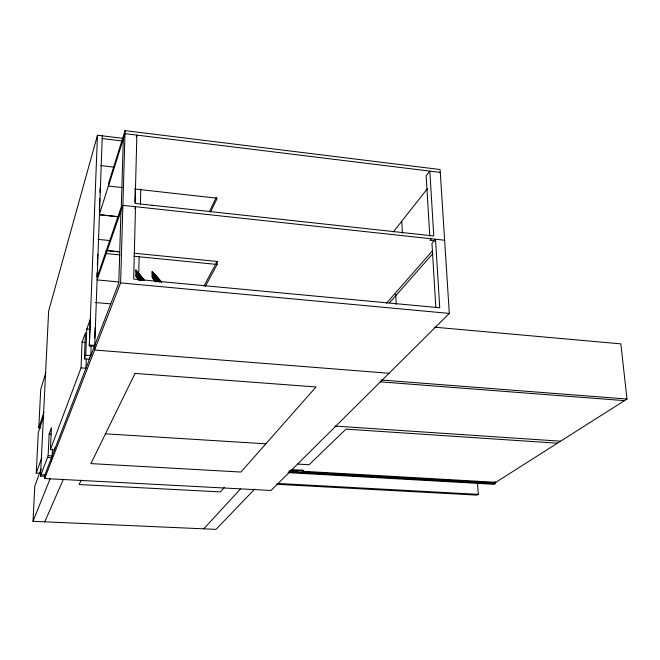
<?xml version="1.0" encoding="UTF-8"?>
<svg xmlns="http://www.w3.org/2000/svg" width="660" height="660" viewBox="0 0 660 660"><rect width="100%" height="100%" fill="white"/><g stroke="black" fill="none" stroke-linecap="round" stroke-linejoin="round"><path stroke-width="0.99" d="M205.433 286.184L217.115 264.454L217.124 261.442L134.021 253.209M155.644 281.655L155.677 275.575M159.935 282.422L159.976 280.12L161.626 282.117M153.12 277.687L153.549 279.535M153.623 278.264L154.06 280.12L154.234 273.685L155.191 275.385M154.126 278.85L154.564 280.706L154.688 274.494M155.71 275.641L155.595 281.886L155.133 281.061L155.249 274.824L156.222 276.54M156.181 281.201L156.28 275.979L157.789 278.297M156.7 281.795L156.791 276.738M157.187 281.696L157.319 277.15L157.798 277.976M157.732 281.3L157.847 277.736L158.317 278.503M158.26 281.894L158.375 278.33L158.854 279.163M158.862 281.209L158.961 279.089M159.398 281.812L159.439 279.518L160.966 281.498M151.866 205.425L152.311 205.78M152.666 272.167L153.046 278.949L153.219 272.555L153.673 273.355M153.574 278.553L153.722 273.116L154.234 273.751M137.61 277.283L138.006 279.139C139.829 272.902 136.24 267.531 137.536 278.553L137.148 276.705M138.526 279.493L138.55 278.446M138.996 280.079L139.144 273.817L139.573 274.634M142.411 280.508L142.519 277.918L142.964 278.759M143.005 278.792C143.896 280.978 142.906 277.39 142.956 279.081L142.511 278.198M143.954 279.964L143.344 279.205L144.457 280.574M136.224 275.55L136.612 277.39L136.768 271.21L136.356 270.418L136.15 276.82L135.894 269.866L136.76 271.532M138.715 274.073L139.153 256.534M140.407 204.534L140.77 189.032M138.946 280.318L138.996 278.338M139.045 276.358C139.821 271.4 136.991 272.514 138.476 279.724L138.204 272.671L138.625 273.479M139.45 279.923L139.681 274.56M139.92 280.516L140.093 274.972L140.423 280.112M140.473 279.823L140.58 275.55L141.009 276.383M140.959 280.417L141.116 276.309M141.413 280.31L141.545 276.73L142.461 278.487M141.925 279.906L141.982 277.563M141.95 280.615L142.032 277.315L142.543 278.091M134.978 202.125L135.325 188.801M123.321 138.946L121.291 206.976L97.193 277.06M44.69 478.533L120.615 282.901L125.078 130.622L440.096 169.521L449.32 313.417L271.012 490.471L44.69 478.533L44.855 474.986L118.808 282.934L120.953 210.936M94.718 338.052L95.09 327.789M96.929 276.73L97.078 272.621M97.342 265.427L97.746 254.133M99.346 209.88L99.759 198.544M99.982 192.357L100.13 188.24M102.284 135.828L94.57 350.014L389.053 373.263M94.421 346.261L89.298 345.848L90.304 319.143L86.757 329.035L85.75 355.327L84.422 358.867L89.422 359.254L89.496 357.241M89.298 345.848L97.465 135.242L122.694 138.319M91.154 345.617L90.783 355.715L85.75 355.327M54.631 447.851L54.532 449.848L50.407 449.608L81.048 367.876L82.063 342.136L85.437 332.731L84.422 358.867M86.311 358.99L85.957 368.247L81.048 367.876M45.243 476.347L40.483 476.091L48.13 455.689L49.162 433.958L51.447 427.597L50.407 449.608M51.34 461.389L51.513 457.702L47.462 457.471M52.519 449.014L52.198 455.92L48.13 455.689M40.483 476.091L48.642 311.083L97.465 135.242M254.735 489.035L216.01 529.378L33 521.293L34.79 486.148L41.143 468.963M40.054 473.294L36.25 473.088L38.305 432.539L43.766 416.072M40.829 427.936L38.783 427.804L40.73 389.342L45.82 372.76M125.078 130.622L108.587 183.2L108.487 186.046L124.987 133.642L440.278 172.384M38.783 427.804L43.906 412.269M136.273 136.859L136.859 135.102L135.102 203.395L433.777 235.975L429.817 171.097L426.162 175.824L429.784 236.247M36.25 473.088L41.778 457.784M134.838 208.568L135.514 206.704L133.667 279.056L439.725 307.774L435.509 239.233L431.962 243.334L435.831 307.428M33 521.293L50.201 478.549M44.756 521.812L63.393 479.209M209.657 211.15L216.34 197.274M210.54 212.05L217.231 198.223L134.524 188.966M81.271 480.092L79.109 484.547L220.44 491.89L224.35 487.427M203.989 285.995L217.124 261.442M393.294 231.965L427.655 188.389M431.277 238.887L430.031 240.339L434.841 240.859M386.521 303.196L432.506 250.742M389.375 302.923L432.869 253.564M203.75 528.841L240.38 489.085M291.109 469.615L303.27 470.308L302.305 471.248L495.85 482.295M434.676 327.195L620.837 343.868L627 399.036L494.827 482.947L289.484 471.257M477.535 483.145L478.31 494.34L477.073 495.124L276.433 484.275M495.008 481.618L495.157 483.673L494.142 484.308L288.09 472.642M141.017 276.202L141.974 277.885M137.305 271.714L136.678 271.054L137.074 277.976L137.272 271.54L137.692 272.341M155.686 275.467L156.37 276.07M288.948 471.009L303.253 470.324M152.724 272.06L153.285 272.629M158.862 278.982L159.918 280.69M40.969 474.779L44.855 474.986M277.274 483.425L478.31 494.34M288.783 471.949L495.157 483.673M297.751 464.087L309.045 464.747L345.988 429.132L557.452 443.19M105.484 433.818L265.848 443.817M49.162 433.958L51.183 434.082M334.777 426.063L560.604 441.185M380.944 379.995L627 399.036M380.209 381.835L624.476 400.636M82.063 342.136L84.991 342.375M89.603 345.04L94.735 345.452M86.757 329.035L89.752 329.282M95.551 302.527L110.781 303.872M118.627 281.919L97.094 279.914L122.884 205.334L444.626 240.224M120.615 282.901L449.32 313.417M119.658 251.79L106.318 250.47L106.219 253.539L120.046 254.9M106.318 250.569L119.658 251.897M133.922 256.262L217.115 264.454M97.993 239.357L110.245 240.595M99.445 214.64L105.584 215.292M107.63 215.515L118.874 216.703M118.437 216.818L99.289 214.789L108.331 186.029L122.496 187.621M100.658 165.594L113.652 167.095M102.184 138.55L122.611 141.034M161.048 281.614L161.543 282.513M158.895 279.205L159.382 280.087M158.367 278.611L158.845 279.485M157.839 278.017L158.317 278.891M156.791 276.837L157.261 277.712M156.271 276.26L156.742 277.126M155.249 275.104L155.71 275.962M154.225 273.958L154.679 274.808M153.722 273.388L154.176 274.238M153.219 272.827L153.673 273.669M152.716 272.266L153.169 273.108M152.221 271.705L152.666 272.547M139.623 274.387L140.522 276.119M141.05 276.416L141.487 277.291M140.572 275.83L141.001 276.705M139.615 274.667L140.044 275.534M139.136 274.09L139.565 274.956M138.666 273.521L139.087 274.378M138.196 272.943L138.617 273.801M137.734 272.374L138.146 273.232M137.272 271.813L137.684 272.662M136.81 271.252L137.222 272.093M135.886 270.138L136.298 270.971M401.816 221.95L402.402 233.112M395.728 294.236L396.231 304.375M154.638 279.427L155.075 281.292L155.364 274.948L154.737 274.255L154.638 279.427M152.122 276.54L152.551 278.372L152.221 271.433L152.122 276.54M135.036 373.411L90.907 463.609L240.925 472.048L316.041 386.966L135.036 373.411"/></g></svg>
